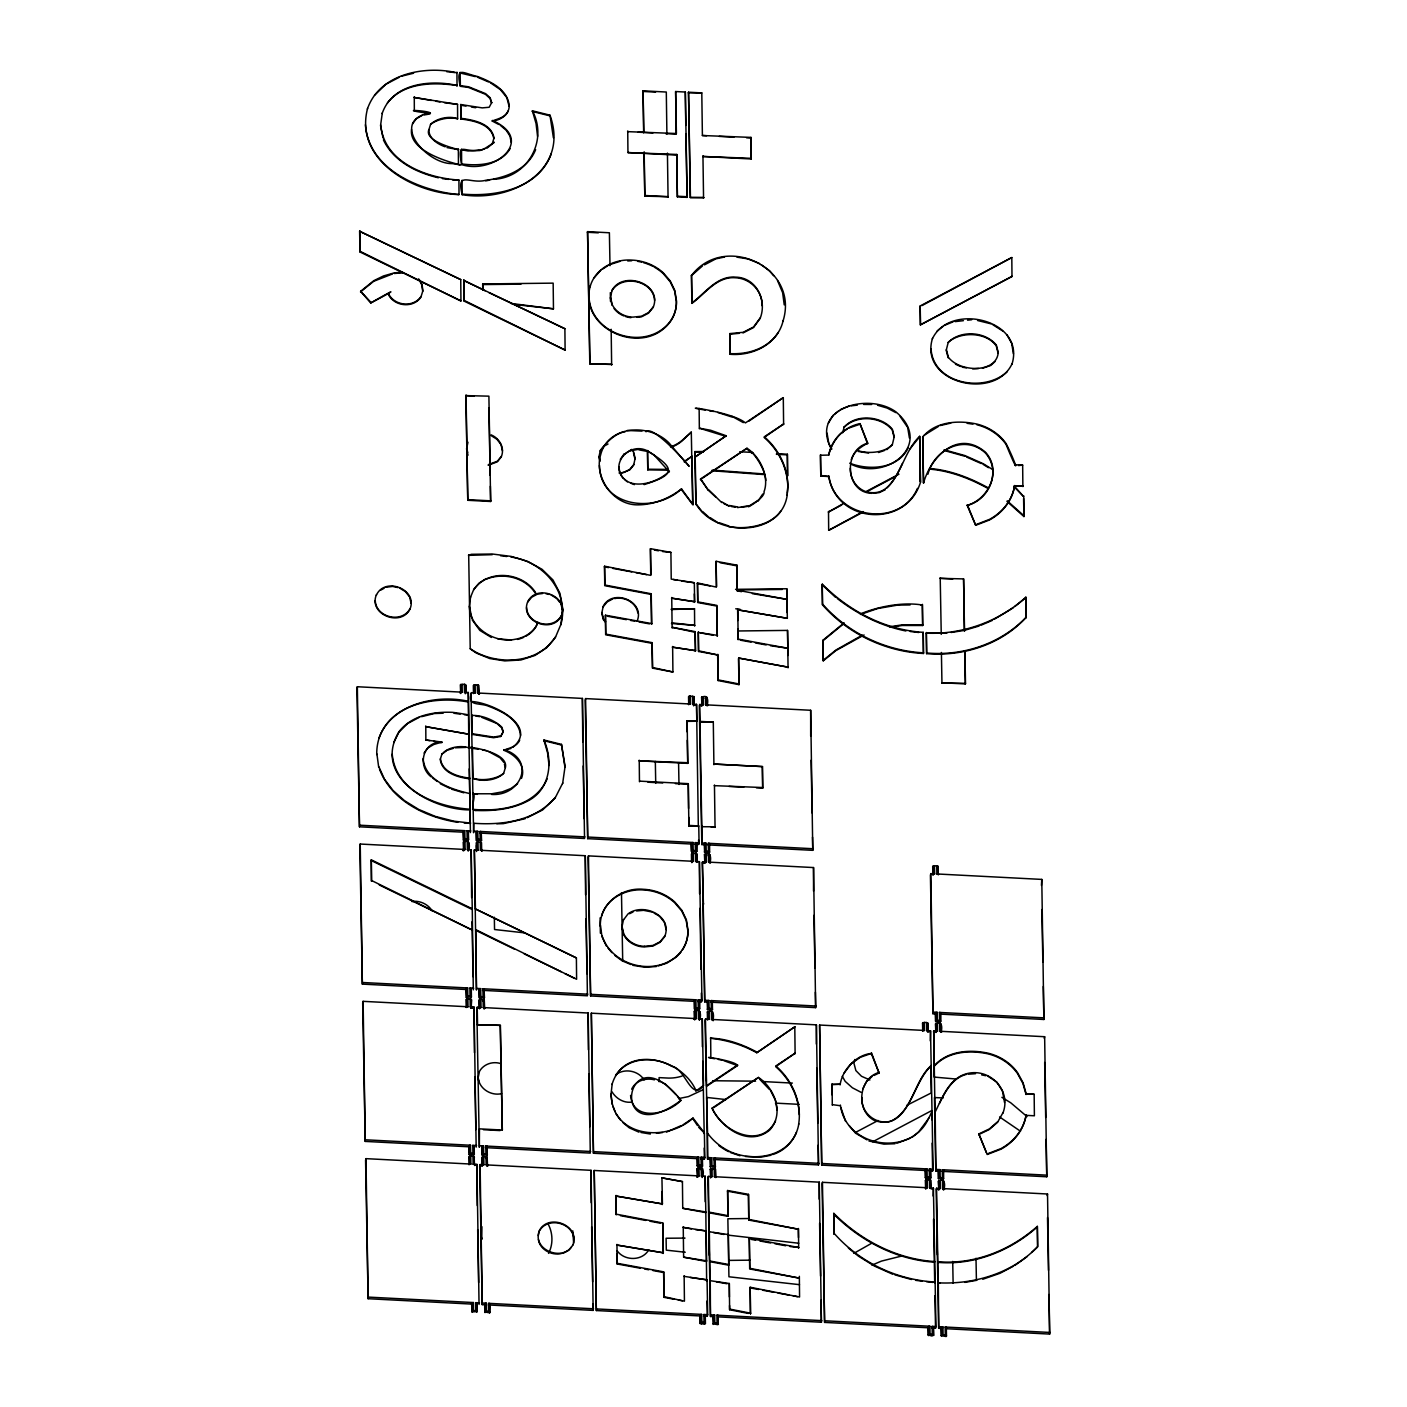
<?xml version="1.0" encoding="UTF-8"?>
<svg xmlns="http://www.w3.org/2000/svg" width="1407" height="1407" viewBox="0 0 1407 1407"><rect width="100%" height="100%" fill="white"/><g stroke="black" fill="none" stroke-linecap="round" stroke-linejoin="round"><path stroke-width="1.5" d="M787.252 493.277C790.294 472.084 780.234 450.557 764.3 436.803L783.769 423.912L764.142 437.436C778.089 449.466 787.111 467.018 787.779 485.521M787.129 495.211L787.955 484.87M798.631 1124.404C802.131 1102.578 792.37 1080.189 775.82 1065.996L795.289 1053.104L775.644 1066.629C789.591 1078.677 798.613 1096.211 799.299 1114.713M681.357 489.513C699.42 513.326 694.39 506.749 681.533 488.862C669.644 498.201 654.361 504.585 638.866 504.832C612.995 505.922 594.088 476.744 600.525 455.288C607.736 424.826 650.315 423.12 669.327 443.293C721.58 505.394 655.75 421.344 646.024 431.791M612.186 1083.847L610.99 1094.593L612.291 1104.548M783.031 321.095C799.897 266.996 723.884 232.366 691.417 275.649L691.927 303.367C705.435 293.518 716.796 276.212 735.492 277.777C750.265 278.375 762.418 290.88 762.154 305.759M471.802 617.919L469.446 606.435L470.589 596.867M481.739 1239.461L481.933 1226.711M560.795 624.849C570.099 591.855 543.049 561.2 510.952 557.049M573.634 1243.155L572.807 1230.861M590.237 286.166C579.121 326.143 635.014 353.896 664.174 328.306A44.321 37.954 14.5 0 0 676.327 301.555L674.692 291.196L670.154 281.717L663.172 273.521A43.547 37.285 14.5 0 0 654.132 267.031M600.349 926.211C599.435 903.523 621.929 887.149 643.368 889.294A43.547 37.285 14.5 0 1 674.85 902.08L681.832 910.259L686.37 919.756L688.005 930.115A44.321 37.954 14.5 0 1 675.835 956.866C652.338 976.177 611.605 965.202 602.126 935.936M367.561 108.462C353.913 160.75 414.573 193.691 459.016 194.553C420.816 191.123 368.863 170.265 365.398 124.731M382.317 112.912L380.541 125.61L383.021 137.886M376.742 754.574C376.056 708.389 430.947 692.631 468.461 701.337L468.302 692.49L464.486 692.297L464.328 684.259L460.318 684.857L460.687 693.528M932.507 338.313C918.648 383.091 994.907 401.276 1012.108 363.639M562.624 783.576L565.086 766.375L561.481 744.373L543.929 740.012L547.552 752.763L549.064 765.514M1011.95 364.272C1026.002 319.442 949.391 301.749 932.331 338.964M1002.874 1113.201C1011.844 1090.443 989.912 1067.456 966.75 1073.682C948.951 1078.413 942.514 1097.548 935.022 1112.269L933.703 1030.944L937.519 1031.155L937.379 1023.1C946.155 1020.515 938.487 1044.223 940.755 1023.469M715.706 497.058L708.249 490.181L700.563 478.96L746.994 448.253C761.046 457.398 769.348 477.729 764.036 491.694C765.848 499.467 732.361 515.806 758.32 500.312M623.301 478.415C609.741 463.061 629.826 441.921 647.114 450.715C675.993 468.373 675.976 474.599 644.107 484.606M521.487 778.405C526.447 765.549 514.944 754.328 503.741 750.265C509.035 748.049 516.932 746.712 519.711 740.117M623.494 919.492L621.929 927.336L623.6 934.529A21.457 18.379 14.5 0 0 644.23 946.946L652.901 946.067L659.971 942.373L664.667 936.657C673.214 915.834 643.263 902.151 627.997 913.934L623.336 920.125M467.968 442.203L466.561 448.921L468.021 455.217M538.336 1235.452L539.162 1231.336C547.2 1216.246 573.089 1222.366 573.933 1239.268M572.684 1245.424C581.161 1225.831 548.677 1212.482 539.321 1230.703C531.635 1250.067 563.697 1262.536 572.86 1244.773M376.478 594.598C368.036 614.155 400.397 627.381 409.859 609.372C418.477 589.568 384.973 576.114 376.32 595.231M637.054 621.243C645.637 601.387 612.766 587.827 603.216 606.276L601.774 613.188L603.286 619.502L605.415 622.158M886.797 449.677L892.355 444.594L894.254 436.627L892.39 429.328C881.415 415.557 855.579 413.711 844.059 427.323C856.441 414.643 881.187 416.243 892.231 429.962L894.096 437.26M842.687 432.758L844.218 426.673M946.383 349.71L948.353 357.167C959.468 372.398 996.772 373.523 998.231 352.401L996.367 345.102C985.322 331.366 960.576 329.783 948.195 342.464L946.207 350.343L948.177 357.8M854.823 1059.506L853.908 1063.129L855.878 1070.586L861.489 1076.267L869.895 1079.996M359.612 231.276L460.74 279.606L460.951 300.957L359.999 251.994L359.612 231.276L460.74 279.606M359.999 251.994L359.77 230.642M370.709 302.98C399.377 286.518 395.93 289.842 370.709 302.98L360.649 291.302L373.822 280.661L383.513 275.948L394.312 272.852L402.472 272.237M457.627 118.804C450.469 115.673 436.961 117.854 430.542 124.467C435.959 119.824 448.604 116.482 457.627 118.804L457.539 104.364L414.098 97.435L431.404 100.46M430.225 113.51C384.34 107.512 449.765 111.786 424.21 114.882M456.783 72.795C425.565 65.32 379.433 73.34 367.385 109.113M460.124 72.302L460.37 85.634L468.689 86.812L485.591 93.653L490.216 97.839L491.641 103.01L490.041 98.49L485.433 94.287L468.513 87.463L460.195 86.284C455.903 65.707 462.551 73.182 477.43 76.47C490.85 81.588 507.435 89.397 509.228 105.49C509.369 114.741 500.575 120.299 492.239 121.055C497.533 118.856 505.43 117.52 508.208 110.924M387.4 102.992C403.739 81.905 434.271 82.292 457.187 85.475C430.278 79.39 392.395 83.365 382.141 113.562M457.539 104.364L444.383 102.729M491.817 102.359L489.179 107.266L482.214 107.882L460.722 104.523L460.793 118.962C473.121 120.562 491.289 123.851 493.822 138.607M460.793 118.962L460.722 104.523M428.906 129.585C422.012 145.326 483.621 153.908 446.986 147.594M492.397 120.422C537.122 140.454 492.837 175.013 461.637 164.584C457.381 140.401 463.29 153.046 478.855 149.933C480.192 154.049 506.925 132.082 486.928 148.21M430.384 112.859C388.314 120.457 426.602 164.302 452.315 163.599C485.415 168.84 407.59 159.097 411.548 129.462M461.637 164.584L461.531 149.124M380.717 124.977C384.058 162.35 426.427 178.003 458.928 180.043L452.614 179.92M535.645 149.652C527.66 169.579 505.729 177.88 485.89 180.254C469.973 184.528 456.114 170.177 462.182 194.711C510.583 202.608 570.134 171.249 549.979 115.181L532.409 110.819L536.049 123.552L537.562 136.321M462.182 194.711L462.094 180.219M462.112 684.136L462.252 692.174L357.343 686.739L356.938 688.34L359.471 826.806L464.38 832.258M463.747 280.415L564.893 328.728L565.104 350.079L464.134 301.116L463.747 280.415L485.116 290.774M460.951 300.957L360.157 251.361M464.134 301.116L463.923 279.764M482.654 288.681L482.742 283.95L553.162 283.141L553.461 308.837L514.962 304.545M465.858 395.613L488.897 396.158L490.638 501.49L467.775 500.294L465.858 395.613L474.177 396.053M359.471 826.806L357.343 686.739M468.373 841.808C466.104 862.561 473.772 838.853 464.996 841.439L465.137 849.476L360.227 844.042L359.823 845.642L362.355 984.109L467.247 989.561M553.408 137.816L549.979 115.181M371.29 859.835L371.501 881.187L371.29 859.835L472.26 908.799L473.297 989.86M467.775 500.294L466.034 394.98M468.689 554.71L470.219 648.75L476.305 653.077L489.742 658.529L504.779 660.903L520.889 659.989L534.977 655.451L546.62 647.783L555.378 637.441L560.971 624.216L562.589 609.847L560.021 593.473L552.986 579.983L542.064 569.325L527.889 561.481L511.11 556.398L492.397 554.024L471.38 554.305L468.513 555.36L492.239 554.675M468.883 734.208L425.618 726.628L468.883 734.208L470.413 832.575M362.355 984.109L360.227 844.042M429.821 740.662L425.864 739.994L441.904 742.069L433.708 744.532L427.728 748.049L424.035 753.044M471.468 999.744L471.081 1008.379L471.468 999.744L467.863 998.741L468.021 1006.779L363.112 1001.344L362.689 1002.945L365.222 1141.411L470.131 1146.846M469.446 606.435C469.375 627.03 493.963 643.896 515.49 639.218A33.399 28.597 14.5 0 0 536.208 626.062L537.861 622.228M553.461 308.837L510.847 303.42M473.684 589.867C487.613 568.709 522.525 571.91 535.61 592.646M441.886 754.293C447.532 746.853 461.971 744.971 469.129 747.996M470.219 648.75C494.473 665.476 537.632 665.37 555.554 636.791M468.302 692.49L468.848 746.853M589.797 363.903L611.799 364.395L589.797 363.903L587.546 231.627L609.389 232.771L610.005 265.677M469.041 733.557L468.461 701.337M564.893 328.728L489.003 292.656M478.521 685.191L478.89 693.862L478.521 685.191L475.144 684.822L475.285 692.86L471.468 692.666L471.064 694.267L473.596 832.733L473.86 823.271C502.668 825.346 535.627 820.949 555.255 797.452M471.468 692.666C466.649 707.018 479.734 702.269 488.774 706.314C502.193 711.432 518.778 719.241 520.572 735.333M565.104 350.079L464.292 300.482M471.714 715.477C481.3 714.897 494.103 719.821 501.719 727.05L503.319 731.57L500.681 736.477L493.558 737.725L472.048 734.366L471.873 714.844M365.222 1141.411L363.112 1001.344M627.575 131.642L676.398 133.524L675.624 91.543L685.332 92.035L687.091 197.367L677.383 196.857L676.785 154.453L627.944 152.572L676.609 155.104M474.493 1165.084L474.124 1156.413L470.747 1156.044L470.888 1164.064L365.978 1158.647L365.574 1160.247L368.106 1298.714L473.016 1304.148M472.471 747.522L473.033 778.317C481.475 781.87 496.073 780.903 503.671 773.322L505.5 767.167C508.824 747.996 444.929 744.25 478.433 749.245M643.65 132.891L643.069 90.822L666.302 92.035L666.9 134.105M469.973 793.618C452.491 789.608 425.248 781.395 423.05 758.672M517.6 783.646L511.058 788.43L502.317 791.877L491.747 793.777L473.139 793.777L477.413 794.339M473.315 793.143C476.551 797.277 467.968 811.909 477.149 810.52C495.053 811.083 513.397 809.025 529.296 800.178C550.524 788.272 553.092 760.519 543.929 740.012M467.212 841.562L467.353 849.599L471.169 849.793L471.609 897.56M500.681 736.477L503.319 731.57M474.352 849.969L476.463 990.036L475.812 929.675L576.606 979.29L576.395 957.921L475.425 908.957L474.352 849.969L478.151 850.162L478.011 842.125L481.387 842.494L481.194 849.74M644.986 195.503L668.219 196.716L644.811 196.136L644.177 151.886M675.624 91.543L676.239 134.157L665.652 133.612M503.671 773.322C497.287 778.827 483.076 781.342 473.033 778.317M368.106 1298.714L365.978 1158.647M685.332 92.035L685.772 125.399M475.425 908.957L576.395 957.921M690.257 197.525L703.711 197.578L690.257 197.525L688.515 92.211L701.794 92.897L702.392 135.512L706.613 135.74M472.471 930.15L371.659 880.553M604.201 445.913C607.806 441.042 616.565 432.793 625.2 431.703M599.47 465.4C599.962 506.45 654.062 514.487 681.533 488.862M701.794 92.897L688.34 92.844M677.383 196.857L676.785 154.453M470.096 998.864L470.237 1006.902L474.053 1007.095L474.44 1052.665M702.392 135.512L750.969 137.394L751.197 158.973L702.779 156.458L751.356 158.323M482.707 1001.133L484.272 999.779L480.895 999.41L481.036 1007.465L477.219 1007.254L476.815 1008.872L479.347 1147.338L479.453 1128.854L502.317 1130.032L500.4 1025.351L477.378 1024.806L500.4 1025.351M627.258 430.454L642.014 431.122M620.294 459.368L624.251 453.74M618.904 466.86C621.419 492.591 655.046 485.521 669.451 471.169M624.092 454.391L630.653 450.117M624.462 479.224L627.381 481.845M604.553 566.212L604.904 585.031L651.248 593.772L651.634 624.251L651.089 594.405L604.729 585.664L604.553 566.212L650.738 575.375L650.439 548.677L670.91 552.406L671.227 579.104L694.319 582.744L694.653 601.721L671.579 598.151L694.653 601.721M564.91 767.008L561.481 744.373M630.477 450.75L639.165 449.238M630.617 483.181L634.416 484.641M477.36 684.928L477.501 692.983L582.41 698.417L582.762 741.788M669.292 471.802L653.956 454.936L647.114 450.715M605.45 615.211L605.643 634.768L651.986 643.298L652.443 668.132L672.915 671.983L652.602 667.498L652.144 642.665L605.801 634.135L605.45 615.211L651.793 623.618M693.95 696.975L693.563 705.611L693.95 696.975L690.345 695.99L690.503 704.01L585.593 698.593L585.171 700.194L587.704 838.66L692.613 844.094M666.9 470.044L647.783 469.885L647.607 450.504M691.927 303.367L691.593 274.998M476.164 1147.162L474.053 1007.095M472.963 1156.149L473.121 1164.205L476.92 1164.398L477.237 1205.553M485.573 1158.436L487.139 1157.082L483.762 1156.712L483.92 1164.767L480.104 1164.556L479.681 1166.157L482.214 1304.623L486.031 1304.834L484.659 1303.955L486.453 1303.234L486.593 1311.254L484.799 1311.957L489.654 1312.837L489.829 1303.603L488.669 1303.339L488.809 1311.359L490.199 1312.239M751.197 158.973L750.969 137.394M502.317 1130.032L500.224 1026.002M480.965 1235.645L481.898 1238.828M582.41 698.417L584.538 838.484L479.629 833.05M670.506 446.881A37.514 32.115 14.5 0 0 682.131 440.356L691.294 432.142L681.955 441.007A37.514 32.115 14.5 0 1 672.159 446.863M587.704 838.66L585.593 698.593M783.611 424.562L783.294 397.636L745.411 422.909C731.71 411.108 672.141 404.688 705.241 410.07M480.244 842.23L480.385 850.268L585.294 855.72L585.558 894.694M696.975 862.333L696.606 853.662L693.229 853.293L693.37 861.313L588.46 855.878L588.056 857.479L590.588 995.963L693.317 1001.292M684.435 461.338L691.998 456.29L684.277 461.971M726.012 436.399L699.508 428.22L710.641 430.261L726.17 435.765L695.005 457.099L726.17 435.765M695.128 468.232L694.812 451.594L703.342 451.524M670.91 552.406L662.556 551.544M783.189 320.462C777.86 344.082 752.815 356.217 730.127 354.283L729.916 333.582L743.177 332.316L753.607 326.969L760.272 317.824M479.048 1304.465L476.92 1164.398M482.214 1304.623L480.104 1164.556M730.127 354.283L729.916 333.582M787.287 494.56C781.887 536.823 715.547 537.966 696.043 503.935L695.181 456.448M695.392 651.318L695.04 632.271L672.282 627.346L695.199 631.637L695.55 650.667L672.476 647.15L695.55 650.667M708.249 490.181L700.563 478.96M702.849 512.535L696.043 503.935M687.9 762.717L639.077 760.835L687.742 763.368L687.144 720.736L696.852 721.246L696.535 704.344L692.719 704.151L692.578 696.096M743.318 422.61L731.957 416.331M639.464 781.764L639.235 760.202M710.306 518.497L703.008 511.902M585.294 855.72L587.405 995.787L482.495 990.352M694.319 582.744L681.639 581.056M590.588 995.963L588.46 855.878M697.485 582.92L697.837 601.897L716.919 605.415L717.289 636.017L716.743 606.048L697.661 602.53L697.485 582.92L716.392 587.124L716.11 561.305L736.969 565.174L737.268 590.87L741.577 591.661M483.111 999.533L483.252 1007.57L588.161 1013.022L588.39 1049.78M721.685 502.563L708.407 489.548M671.403 608.914L694.513 608.721L671.227 609.548M699.49 1010.947C697.221 1031.7 704.889 1007.992 696.113 1010.578L696.254 1018.615L591.345 1013.181L593.455 1153.248L698.364 1158.7L696.993 1157.82L698.787 1157.099L698.927 1165.119L697.133 1165.84L700.739 1166.825L702.533 1166.104L702.392 1158.102L701.003 1157.205L701.161 1165.225L702.533 1166.104M718.801 523.263L710.482 517.846M671.491 623.459L694.829 625.376L671.649 622.826M721.844 501.912L729.16 506.115L723.55 503.442M717.464 635.366L698.224 632.447L698.558 651.476L717.64 654.941L718.115 680.548L738.992 684.646L738.675 658.054L788.219 667.182L738.675 658.054M700.405 479.594L746.994 448.253M728.492 526.57C745.745 529.894 770.649 525.778 780.727 511.251M698.558 651.476L698.382 631.796M737.532 507.61L749.298 505.641M765.795 480.508C765.637 472.312 758.76 459.931 752.376 452.755M687.161 731.869L687.144 720.736M696.535 704.344L698.329 826.824M717.113 631.215L717.025 635.946M706.754 697.028C704.485 717.781 712.153 694.056 703.377 696.658L703.518 704.696L699.719 704.502L699.297 706.103L701.829 844.569L705.646 844.78L704.256 843.883L706.05 843.18L706.208 851.182L704.415 851.903L709.269 852.783L709.427 843.549L708.284 843.285L708.425 851.305L709.814 852.185M696.852 721.246L686.968 721.369M737.268 590.87L736.969 565.174M783.294 397.636L748.858 421.15M711.256 827.21L715.213 826.771L701.776 826.718L699.719 704.502M717.64 654.941L698.734 650.825M588.161 1013.022L590.289 1153.089L485.38 1147.637M688.568 808.48L688.287 783.664L639.622 781.131M593.455 1153.248L591.345 1013.181M485.995 1156.835L486.136 1164.873L591.046 1170.325L591.186 1202.686M718.115 680.548L717.799 654.308M737.62 609.811L787.34 618.306L737.62 609.811L737.813 620.505M702.357 1168.25C700.106 1189.003 707.756 1165.295 698.98 1167.88L699.138 1175.918L594.229 1170.483L596.339 1310.55L701.249 1316.002L699.859 1315.105L701.671 1314.402L701.812 1322.422L700.018 1323.125L703.623 1324.128L705.417 1323.407L705.276 1315.387L703.887 1314.507L704.028 1322.527L705.417 1323.407M700.018 721.404L713.296 722.09L699.859 722.037M689.061 825.417L698.751 825.927L688.885 826.05L688.287 783.664M737.778 609.161L738.165 639.763L737.972 629.07M787.375 454.232L787.603 475.795L787.375 454.232L776.541 453.67M762.488 766.586L714.07 764.071L762.488 766.586L762.7 788.166L756.386 787.832M694.847 844.218L698.646 844.411L699.068 842.811L698.751 825.927M714.281 785.651L762.858 787.533M701.829 844.569L701.935 826.085M695.445 853.398L695.603 861.436L699.42 861.647L699.56 893.779M615.897 1196.038L662.416 1203.935L615.897 1196.038L616.248 1214.857L616.073 1195.405M709.638 854.33C707.369 875.084 715.037 851.358 706.261 853.961L706.402 861.999L702.585 861.805L702.181 863.406L703.43 904.384M488.264 1304.94L593.156 1310.392L591.046 1170.325M596.339 1310.55L594.229 1170.483M702.937 904.842L703.606 903.751M851.288 459.614C853.697 451.541 861.084 446.723 867.732 443.17L859.958 423.63C844.358 426.796 831.59 439.265 828.758 455.059L820.404 455.27L820.791 476.094L828.723 476.516C836.725 524.213 906.319 528.311 920.495 482.267L919.668 436.311C904.525 450.943 901.852 473.702 886.656 488.176M663.313 1252.81L616.794 1245.037L663.313 1252.81L662.767 1222.964L616.407 1214.223M735.562 589.34L786.777 588.759L787.041 612.573M820.791 476.094L820.562 454.637M640.326 1268.235L617.145 1263.978L616.97 1244.404M712.681 1009.487L711.309 1008.608L711.151 1000.588L712.311 1000.834L712.135 1010.085L707.281 1009.206L709.075 1008.485L708.935 1000.465L707.141 1001.186L708.512 1002.065L704.714 1001.872L703.095 904.209M828.758 455.059C830.359 446.863 837.218 433.884 847.26 429.17M738.464 630.969L787.533 630.406L787.99 655.469M828.723 476.516L820.949 475.46M697.714 1001.52L701.53 1001.714L701.952 1000.113L699.42 861.647M843.743 503.372L828.336 512.06L841.667 505.025M704.714 1001.872L702.585 861.805M680.97 1100.362C606.716 1155.253 624.075 1028.341 680.97 1100.362C667.604 1114.52 633.15 1122.294 630.565 1095.402M698.329 1010.701L698.47 1018.738L702.286 1018.932L702.357 1046.702M862.948 512.218L828.67 530.333L863.107 511.568M661.941 1177.87L682.43 1181.599L661.941 1177.87L662.416 1203.935M712.505 1011.633C710.254 1032.386 717.904 1008.661 709.128 1011.264L709.269 1019.301L705.47 1019.108L705.048 1020.708L706.332 1080.787M867.556 443.821L859.958 423.63M822.128 584.802L822.304 584.169C849.072 611.06 885.003 629.967 923.238 632.341L923.449 653.481C885.056 651.494 847.911 633.748 822.497 604.852L822.128 584.802L835.494 597.289M615.545 1075.757C627.188 1056.974 654.149 1055.866 671.772 1066.33C685.42 1068.036 691.277 1102.543 703.5 1085.483L702.286 1018.932M662.767 1222.964L663.137 1253.461M756.931 1052.119C742.79 1044.451 725.783 1038.366 710.482 1038.243C726.698 1040.054 742.509 1044.768 756.755 1052.753L794.797 1026.829L756.755 1052.753M822.497 604.852L822.304 584.169M705.804 1062.144L707.545 1133.145A54.838 46.959 14.5 0 0 730.479 1151.823C753.009 1161.654 786.091 1157.539 796.45 1132.354M683.186 1124.721L693.035 1118.073L704.379 1132.969L704.819 1157.416L704.415 1159.016L700.598 1158.805M703.5 1085.483L695.779 1091.164M714.563 1058.732C693.035 1054.828 735.931 1060.386 737.514 1065.609L706.525 1086.292L705.47 1019.108M703.131 1089.704L688.445 1096.598L678.579 1098.603M864.091 634.962L835.723 650.685L823.253 660.833L823.06 640.15L844.112 622.861M674.182 1299.259L663.946 1297.324L663.664 1271.858L617.304 1263.328M823.253 660.833L823.06 640.15M705.593 696.782L705.751 704.819L810.661 710.271L810.678 736.037M705.646 1212.588L682.729 1208.296L705.822 1211.937L706.648 1281.39M698.663 1127.288L704.379 1132.969M712.083 1108.153C721.615 1128.133 748.77 1147.268 769.647 1130.138C784.508 1113.869 775.064 1088.596 758.496 1077.445L712.083 1108.153C722.196 1131.844 760.906 1149.959 775.556 1120.887M1011.985 276.44L1011.809 257.534L920.178 305.97L920.354 324.876L1011.985 276.44L920.354 324.876M663.946 1297.324L663.664 1271.858M683.239 1226.711L683.626 1257.19L706.543 1261.481L706.173 1230.932L683.081 1227.344L691.417 1228.874M715.565 1166.79L714.176 1165.911L714.035 1157.891L715.196 1158.137L715.02 1167.37L710.166 1166.509L711.96 1165.787L711.801 1157.768L710.007 1158.489L711.397 1159.368L707.58 1159.175L707.545 1133.145M892.355 444.594C885.724 452.175 869.596 454.268 858.393 450.785M683.626 1257.19L706.719 1260.83M701.214 1168.003L701.354 1176.041L705.171 1176.234L705.188 1201.701M715.758 1177.606L715.389 1168.936L712.012 1168.566L712.153 1176.604L708.337 1176.41L707.932 1178.011L710.465 1316.477L714.264 1316.671L712.892 1315.791L714.686 1315.07L714.826 1323.09L713.032 1323.811L717.904 1324.673L718.062 1315.439L716.902 1315.193L717.06 1323.213L718.432 1324.093M683.978 1276.342L707.053 1279.86L707.703 1314.701L707.281 1316.301L703.465 1316.108M709.339 1231.09L709.726 1261.639L728.808 1265.21L728.421 1234.607L709.181 1231.741L708.337 1176.41M706.173 1230.932L695.586 1229.648M709.04 1238.723L709.339 1255.378M709.656 844.165L707.862 844.886L812.771 850.338L810.661 710.271M920.495 482.267L919.668 436.311M708.829 1212.746L727.911 1216.316L727.612 1190.515L748.489 1194.367L748.77 1220.08L798.332 1229.208L798.472 1237.562M976.863 424.738A46.343 39.677 14.5 0 1 1006.005 444.313C1020.954 480.596 1016.575 464.38 1006.163 443.68A46.343 39.677 14.5 0 0 977.038 424.105C958.624 420.007 935.198 421.344 922.675 437.12L923.52 483.076C931.029 456.097 958.413 429.029 985.533 452.28C1002.171 470.712 988.84 499.168 967.172 505.394L975.702 525.303L989.402 520.01A61.011 52.252 14.5 0 0 1014.553 486.154L1023.047 485.943L1014.553 486.154M948.195 342.464C958.923 331.929 985.463 331.085 996.191 345.735L998.073 353.034M758.496 1077.445L713.701 1107.626M707.053 1279.86L690.221 1277.486M708.477 854.067L708.618 862.122L813.527 867.556L813.527 891.141M922.763 447.233L923.15 467.722M919.879 463.114L920.213 481.37M748.401 1313.434L729.617 1309.759L729.318 1283.501L710.078 1280.669L709.726 1261.639M727.911 1216.316L727.612 1190.515M923.52 483.076L922.834 436.469M710.465 1316.477L710.236 1280.036M748.77 1220.08L748.489 1194.367M729.318 1283.501L729.389 1296.937M749.298 1238.371L749.667 1268.956L799.229 1278.101L749.843 1268.323L749.298 1238.371L798.842 1247.499L790.048 1246.549M712.54 1001.467L710.746 1002.189L815.655 1007.641L813.527 867.556M1011.809 257.534L921.919 305.6M891.458 627.117L902.116 625.482L922.675 625.499L922.306 605.01C903.382 601.897 879.533 606.136 860.627 613.804M711.362 1011.369L711.502 1019.424L816.412 1024.859L816.324 1044.047M750.177 1287.247L750.494 1313.839L750.177 1287.247L799.563 1297.025L799.352 1276.307M922.675 625.499L922.464 604.377M927.565 1032.052L927.952 1023.434L926.58 1022.537L924.346 1022.432L924.505 1030.452L819.595 1025.035L821.706 1165.102L926.615 1170.536L925.243 1169.657L927.037 1168.936L927.178 1176.956L925.384 1177.677L928.989 1178.679L930.783 1177.958L930.643 1169.938L929.253 1169.059L929.394 1177.079L930.783 1177.958M923.238 632.341L923.449 653.481M964.534 631.251L963.584 578.91L940.052 578.33L952.785 578.998M926.263 633.15C961.632 634.803 999.076 621.859 1025.844 597.184L1026.213 617.233C1001.52 644.547 962.951 656.752 926.633 653.639L926.263 633.15L946.823 633.15M926.633 653.639L926.422 632.517M975.702 525.303L967.348 504.744M831.906 1084.463L840.278 1084.252L831.906 1084.463L832.1 1094.875M963.584 578.91L964.34 629.703M798.332 1229.208L748.946 1219.429M832.293 1105.286L832.082 1083.83M965.501 683.591L941.951 683.011L965.501 683.591L964.903 650.878M715.407 1158.77L713.613 1159.491L818.522 1164.926L816.412 1024.859M821.706 1165.102L819.595 1025.035M714.228 1168.672L714.369 1176.709L819.279 1182.161L819.155 1199.151M840.225 1105.709L832.452 1104.653M930.977 1188.774L930.607 1180.104L927.231 1179.734L927.371 1187.754L822.462 1182.32L822.057 1183.92L824.59 1322.404L929.499 1327.839L928.11 1326.959L929.904 1326.238L930.062 1334.258L928.251 1334.979L931.856 1335.982L933.668 1335.261L933.509 1327.241L932.138 1326.361L932.278 1334.364L933.668 1335.261M1014.711 464.715L1022.66 465.119L1018.527 465.559M873.976 1075.476L879.058 1073.013L871.302 1053.474C857.074 1054.634 842.283 1069.162 840.102 1084.903M833.806 1213.362L833.999 1234.062L833.806 1213.362C860.574 1240.253 896.505 1259.177 934.758 1261.551L933.404 1188.088L929.605 1187.877L929.447 1179.84M1014.113 485.943L1023.557 496.495L1013.955 486.593M879.058 1073.013L871.478 1052.823M938.24 874.837L937.871 866.167L934.494 865.797L934.653 873.853L930.836 873.641L930.414 875.26L932.947 1013.726L936.763 1013.919L935.374 1013.04L937.185 1012.319L937.326 1020.339L935.532 1021.06L940.386 1021.922L940.562 1012.688L939.401 1012.424L939.542 1020.444L940.931 1021.324M1007.078 501.508L1023.927 516.545L1023.733 495.862M718.678 1316.899L821.407 1322.228L819.279 1182.161M824.59 1322.404L822.462 1182.32M1026.055 617.866L1025.844 597.184M932.947 1013.726L930.836 873.641M926.58 1022.537L926.721 1030.592L930.537 1030.786L930.273 1040.863M933.703 1030.944L934.107 1077.076L955.67 1078.993M930.643 1169.938L928.849 1170.659L932.648 1170.853L933.07 1169.252L930.537 1030.786M943.798 1178.626L942.426 1177.747L942.285 1169.727L943.429 1169.991L943.27 1179.224L938.399 1178.345L940.193 1177.641L940.052 1169.622L938.258 1170.325L939.647 1171.222L935.831 1171.011L935.18 1111.618M933.404 1188.088L933.105 1196.038M943.622 1180.772C941.371 1201.525 949.022 1177.8 940.245 1180.403L940.404 1188.44L936.587 1188.247L936.165 1189.847L938.698 1328.314L942.514 1328.525L941.142 1327.628L942.936 1326.907L943.077 1334.926L941.283 1335.648L946.137 1336.527L946.313 1327.276L945.152 1327.03L945.293 1335.05L946.682 1335.929M936.992 1234.379L937.361 1254.851M834.175 1233.411C859.589 1262.308 896.734 1280.053 935.127 1282.023L934.758 1261.551M939.929 1283.043L938.135 1282.832L936.587 1188.247M936.728 865.921L936.869 873.958L1041.778 879.41L1041.444 885.408M938.135 1282.832C973.486 1284.573 1012.495 1273.669 1037.715 1246.426L1037.346 1226.376C1010.332 1250.331 974.33 1264.858 937.924 1261.71M986.36 1152.509L978.85 1133.954L989.402 1128.906L997.704 1121.678M933.509 1327.241L931.715 1327.962L935.532 1328.155L935.936 1326.555L935.127 1282.023M938.698 1328.314L938.311 1282.199M978.85 1133.954L987.222 1154.496L1000.922 1149.202A61.011 52.252 14.5 0 0 1026.055 1115.346L1034.391 1115.786L1034.163 1094.312L1026.231 1093.907L1023.082 1082.81L1017.683 1072.873A46.343 39.677 14.5 0 0 988.541 1053.298C970.056 1049.13 947.72 1050.73 934.336 1065.679M941.177 1014.148L1043.888 1019.477L1041.778 879.41M1034.163 1094.312L1026.231 1093.907M1044.24 1038.313L1044.645 1036.713L939.753 1031.261L939.595 1023.223M944.044 1171.451L1046.773 1176.78L1044.645 1036.713M1031.63 1252.494L1037.557 1247.059L1037.346 1226.376M1047.125 1195.598L1047.529 1193.998L942.62 1188.563L942.479 1180.526M946.929 1328.753L1049.657 1334.082L1047.529 1193.998M798.807 1123.771C796.679 1137.911 786.425 1150.31 772.689 1154.549M492.151 144.13L493.998 137.974C491.448 123.218 473.28 119.929 460.968 118.329M430.542 124.467L428.748 130.235C429.399 138.941 437.665 144.112 445.14 146.803M442.062 753.66L440.25 759.428C442.062 773.006 458.119 777.508 469.692 778.792M612.027 1084.48C624.075 1043.642 681.955 1057.853 695.955 1090.531M470.413 597.5L473.842 589.216L479.136 583.061L486.224 578.576M537.703 622.861L536.049 626.695A33.399 28.597 14.5 0 1 525.62 636.351M548.554 1253.338C553.338 1244.263 552.916 1232.761 548.009 1223.826M590.078 286.799C594.968 268.807 614.05 258.818 631.849 260.102A43.547 37.285 14.5 0 1 663.33 272.87L670.33 281.066L674.85 290.546L676.503 300.922A44.321 37.954 14.5 0 1 664.333 327.655C638.198 349.78 589.92 331.964 589.005 296.367M601.58 915.992C606.769 898.37 625.623 888.714 643.192 889.945A43.547 37.285 14.5 0 1 674.674 902.714L681.674 910.909L686.194 920.389L687.83 930.748A44.321 37.954 14.5 0 1 682.377 949.989M393.661 742.755L398.92 732.185L407.608 723.532L419.497 717.183M932.014 1111.46L928.761 1118.248L918.683 1131.861L912.141 1137.278M902.415 463.448C896.4 475.865 888.573 493.716 872.076 492.679C859.202 492.415 850.039 480.702 850.32 468.302M378.905 738.306C391.814 702.937 435.466 696.008 468.285 701.987M551.28 153.732C538.371 188.995 495.563 197.068 462.358 194.078M562.782 782.943L555.079 798.103L542.539 809.992L527.133 817.713M862.79 1088.807L866.589 1081.543L872.27 1076.285M471.873 1008.221L471.873 1006.99M694.372 705.452L694.355 704.221M701.249 705.822L701.882 704.626M474.757 1165.524L474.757 1164.293M481.651 1165.875L482.267 1164.679M704.133 863.124L704.766 861.911M928.356 1031.911L928.356 1030.663M938.135 1189.566L938.75 1188.352M927.952 474.194C934.09 449.396 964.938 433.972 985.357 452.931C1001.485 470.835 989.613 499.89 967.172 505.394M939.454 1103.405C945.293 1091.445 952.521 1077.78 966.574 1074.332M547.147 778.845C535.152 806.58 500.435 811.769 473.614 809.412M1003.033 1112.568L997.545 1122.329L989.227 1129.54L978.692 1134.587M828.354 423.19L833.137 415.241M908.131 447.848C898.088 469.129 869.262 470.729 849.705 463.184M758.144 500.945L762.735 494.05M510.161 148.562C500.681 164.883 478.591 166.149 461.795 163.933M631.637 1089.211C635.542 1080.682 645.848 1077.569 654.484 1079.82M412.532 123.834L416.226 118.839L422.206 115.321M917.417 488.422C900.339 528.557 834.263 518.954 828.899 475.865M928.937 1117.615C911.842 1157.768 845.765 1148.147 840.401 1105.058M844.059 1073.136L851.024 1063.885L860.328 1057.273L871.302 1053.474M910.012 448.851L919.492 436.944M931.17 1065.504C913.864 1081.192 913.055 1110.721 890.895 1121.186C875.945 1125.283 860.926 1112.972 861.823 1097.495M930.994 1066.154C911.982 1082.774 908.746 1131.984 874.503 1120.517C855.421 1110.897 858.393 1078.096 879.234 1072.363M934.178 1066.313C947.544 1051.363 969.88 1049.78 988.382 1053.949A46.343 39.677 14.5 0 1 1017.507 1073.523L1022.924 1083.443L1026.055 1094.54M611.816 290.932C621.648 273.925 653.411 280.31 654.624 300.43M527.643 602.143L531.635 597.236L537.456 594.123L542.557 593.525M501.402 456.325L497.462 461.162L488.37 464.627M633.871 464.416L629.896 469.305L624.092 472.418L619.062 473.016M653.323 306.814L648.627 312.547L641.557 316.223L632.886 317.12A21.457 18.379 14.5 0 1 612.238 304.686L610.585 297.493M604.307 445.456L600.332 450.31L598.925 457.117L599.91 461.267M600.173 450.961L604.148 446.089L608.017 444.032M561.34 615.58C553.303 630.547 527.449 624.462 526.57 607.666M603.058 606.927L607.12 601.95L613.012 598.784M664.825 936.024L660.147 941.74L653.059 945.416L644.406 946.313M571.365 1247.042L568.709 1250.295L562.941 1253.373M410.017 608.721C401.892 623.67 376.021 617.585 375.247 600.683M648.733 1249.803C642.366 1261.288 624.339 1261.077 617.093 1250.717M778.194 332.474C768.011 348.461 748.436 354.564 730.286 353.632M594.159 277.759L600.736 270.285M464.328 684.259L465.717 685.139L465.33 693.774M460.458 692.895L462.252 692.174M473.491 693.581L473.332 685.543L475.144 684.822M463.36 840.014L462.991 831.379L464.785 830.658L464.943 838.678L463.36 840.014L468.549 839.662L468.39 831.66L467.018 830.763L467.159 838.783L468.549 839.662M468.39 831.66L468.003 840.26M465.137 849.476L463.571 850.813L463.202 842.16L464.996 841.439M476.164 840.067L476.023 832.047L477.817 831.326L477.958 839.346L476.393 840.7L481.563 840.348L481.194 831.695L480.033 831.449L480.192 839.469L481.563 840.348M468.601 842.441L468.197 851.077M476.357 850.883L476.217 842.828L478.011 842.125M688.709 704.731L688.551 696.711L690.345 695.99M701.952 706.05L701.583 697.38L703.377 696.658M706.982 697.661L705.188 698.382M701.724 705.417L703.518 704.696M466.245 997.317L465.875 988.664L467.669 987.96L467.81 995.98L466.245 997.317L471.415 996.965L471.275 988.945L469.885 988.066L470.044 996.086L471.415 996.965M471.275 988.945L470.888 997.563M468.021 1006.779L466.227 1007.482L466.069 999.462L467.863 998.741M479.048 997.37L478.89 989.35L480.684 988.629L480.842 996.648L479.277 998.003L484.448 997.651L484.078 988.998L482.918 988.752L483.058 996.754L484.448 997.651M481.036 1007.465L479.242 1008.186L479.101 1000.131L480.895 999.41M691.382 851.235L691.242 843.215L693.035 842.494L693.176 850.514L691.611 851.868L696.782 851.516L696.641 843.497L695.251 842.617L695.41 850.637L696.782 851.516M696.641 843.497L696.236 852.097M693.37 861.313L691.576 862.034L691.435 853.996L693.229 853.293M696.834 854.278L696.412 860.908M706.402 861.999L704.837 863.353L704.45 854.682L706.261 853.961M709.849 854.964L708.055 855.685M469.129 1154.619L468.76 1145.966L470.554 1145.245L470.694 1153.265L469.129 1154.619L474.3 1154.268L474.159 1146.248L472.77 1145.368L472.91 1153.388L474.3 1154.268M474.159 1146.248L473.754 1154.866M469.094 1164.785L468.953 1156.765L470.747 1156.044M481.915 1154.672L481.774 1146.652L483.568 1145.931L483.709 1153.951L482.144 1155.288L487.314 1154.954L486.945 1146.3L485.784 1146.037L485.943 1154.057L487.314 1154.954M474.352 1157.046L473.913 1163.659M483.92 1164.767L482.126 1165.471L481.968 1157.433L483.762 1156.712M694.267 1008.538L694.108 1000.518L695.902 999.797L696.06 1007.817L694.478 1009.153L699.666 1008.819L699.508 1000.799L698.136 999.92L698.277 1007.922L699.666 1008.819M699.508 1000.799L699.121 1009.399M696.254 1018.615L694.46 1019.336L694.319 1011.299L696.113 1010.578M699.719 1011.58L699.314 1020.216M707.475 1020.022L707.334 1011.985L709.128 1011.264M471.996 1311.922L471.626 1303.269L473.42 1302.548L473.579 1310.568L471.996 1311.922L477.166 1311.57L477.026 1303.55L475.654 1302.671L475.795 1310.691L477.166 1311.57M477.026 1303.55L476.639 1312.151M934.653 873.853L932.841 874.574L932.7 866.519L934.494 865.797M702.392 1158.102L702.005 1166.702M697.186 1168.601L697.555 1177.254L697.186 1168.601L698.98 1167.88M700.792 1169.604L702.585 1168.883M697.327 1176.639L699.138 1175.918M710.588 1177.958L710.218 1169.27L712.012 1168.566M922.711 1031.173L922.552 1023.153L924.346 1022.432M937.519 1031.155L935.725 1031.859L935.585 1023.821L937.379 1023.1M705.276 1315.387L704.872 1324.005M927.371 1187.754L925.577 1188.475L925.437 1180.438L927.231 1179.734M943.657 1170.606L941.863 1171.328M938.451 1181.124L938.821 1189.794L938.451 1181.124L940.245 1180.403M938.61 1189.161L940.404 1188.44M421.045 296.525C413.306 307.957 394.294 305.899 388.42 293.606M374.508 95.254L385.993 84.191L399.359 77.227M822.884 640.783L843.936 623.512M994.925 361.652L990.774 365.451L982.491 368.282M1026.213 617.233C1000.799 643.843 963.127 656.207 926.791 652.989M691.417 275.649L702.533 265.888M479.4 1007.377L477.026 1008.063M935.884 1031.067L933.509 1031.753M823.412 660.182L835.899 650.052L862.35 635.12M360.491 291.935L373.664 281.312L392.342 274.013M1014.764 606.558L1025.685 597.817M1037.188 1227.027C1010.173 1250.964 974.154 1265.491 937.766 1262.36M1007.324 371.554C984.636 393.204 933.158 384.146 931.047 348.918M443.61 752.956L447.039 750.265L453.142 748.418M937.115 331.014L942.883 326.53M834.58 414.115L838.924 410.756M924.17 435.238L938.504 426.391M853.838 1253.356L872.147 1242.997M1014.711 1265.509L1027.18 1256.557M706.683 1085.659L737.673 1064.958M602.477 269.159L607.683 265.817M693.035 1118.073C666.109 1142.607 611.799 1137.454 611.148 1093.96M512.728 747.416C539.69 725.326 490.357 702.181 471.626 701.513M994.186 619.309L1013.198 607.806M380.295 590.36L384.146 588.267M615.826 1074.649C624.55 1068.001 638.391 1070.569 644.107 1079.925M866.589 491.289L898.95 474.177M866.413 491.94L894.975 476.832M855.245 1132.565L878.091 1120.5M906.653 1105.392L931.223 1092.958L930.748 1066.313M872.709 1141.781L931.733 1110.58L931.715 1119.726M704.45 264.885L715.864 258.853L724.482 257.041M1012.882 1266.493L999.972 1273.3L982.754 1279.262M910.575 1138.087L896.839 1143.275M743.019 332.949L753.431 327.62L760.114 318.457C767.378 300.447 756.35 277.46 735.65 277.144C716.972 275.561 705.593 292.885 692.103 302.734M629.562 913.706L633.044 911.982M867.732 443.17C843.004 449.536 845.009 492.767 871.9 493.329M885.302 489.742L879.217 492.626L873.729 493.153M666.531 1132.09L681.34 1125.53M981.031 625.2L992.463 620.346M871.953 1265.139L881.468 1261.094L903.118 1255.677M944.343 325.422L953.084 321.834M840.366 409.63L849.125 406.06M975.878 524.653L989.578 519.359A61.011 52.252 14.5 0 0 1014.711 485.503M987.38 1153.863L1001.081 1148.569A61.011 52.252 14.5 0 0 1026.213 1114.713M848.808 428.062L859.8 424.281M860.468 614.454L877.687 608.528L897.613 605.098L910.1 604.94M878.513 452.509L884.722 450.381M658.124 965.976L666.865 963.162L675.677 957.499A44.321 37.954 14.5 0 0 681.234 951.624M609.424 264.709L619.871 261.403M486.048 579.209C503.178 572.192 525.18 577.292 535.434 593.297M979.131 626.009L963.883 630.494L951.079 632.482M484.87 148.808L478.679 150.584L468.021 150.954L461.373 149.758M421.625 716.655L434.358 713.525L443.135 713.243M401.276 76.242L413.57 73.234M503.741 750.265L510.952 748.489M940.263 425.547L950.798 423.102M441.904 742.069C422.698 741.454 417.035 765.918 431.193 776.875M525.216 818.681L503.337 823.64L496.794 823.816M485.714 180.887L489.618 180.114M493.523 179.322C527.432 177.845 548.361 140.63 532.409 110.819M771.036 1155.235L761.627 1157.046L745.534 1156.519M491.571 794.427C520.995 796.52 536.401 759.499 503.899 749.614M500.839 735.826L493.716 737.075L472.224 733.733M964.815 1282.393L976.775 1280.3M889.488 626.801L902.274 624.849L922.851 624.849M386.063 587.229L392.659 586.438L397.794 587.563M656.436 1133.303L662.486 1132.565M620.575 473.455L629.72 469.938L633.695 465.066L635.12 458.33L633.642 452.052L631.567 449.396M614.701 598.591C624.427 596.269 636.386 602.653 637.811 612.942M632.253 1102.015C624.233 1103.475 616.125 1098.726 612.063 1091.885M561.287 1253.567C551.755 1255.8 539.901 1249.715 538.406 1239.585M488.211 465.277L497.304 461.813L501.226 456.958C505.078 448.13 499.678 438.404 491.184 434.886M501.56 1093.644C491.113 1096.159 478.837 1088.649 478.239 1077.481M741.401 507.171L747.205 506.502M955.16 321.605L963.426 320.673M967.559 320.198L971.674 319.741M851.182 405.832L857.373 405.128M863.581 404.425L871.654 404.477M637.054 317.314L641.399 316.856L648.469 313.181L653.147 307.465C662.961 283.792 623.178 270.003 611.992 290.299L610.427 298.143L612.08 305.319M475.285 692.86L474.018 692.983L473.878 684.945M690.503 704.01L689.237 704.151L689.096 696.113M478.151 850.162L476.903 850.285L476.762 842.248M709.269 1019.301L708.02 1019.424L707.879 1011.387M924.505 1030.452L923.238 1030.592L923.098 1022.555M470.888 1164.064L469.639 1164.205L469.481 1156.167M712.153 1176.604L710.904 1176.727L710.746 1168.689M729.758 334.233L739.238 333.318M636.544 910.962L643.562 910.329L652.268 912.035M394.136 273.486L402.296 272.888M411.934 901.588L416.015 901.289A18.748 16.057 14.5 0 1 432.16 910.892M968.368 1074.192L975.526 1073.682M656.365 966.539L644.599 967.225L632.745 965.308M627.751 260.963L631.69 260.752M972.589 368.845L978.533 368.511M511.515 640.062L497.568 638.708M455.182 747.803L465.805 747.398M894.975 1143.75L883.948 1144.137L868.946 1141.007M667.076 469.393L647.941 469.235M482.583 284.583L520.995 284.144M737.532 589.955L782.345 589.445M749.21 1218.515L727.859 1218.761L728.932 1276.782L799.51 1284.661M728.633 1260.408L749.966 1260.162M694.653 452.227L703.183 452.157M712.716 1080.734L755.559 1081.174M685.016 1238.09L666.091 1238.248L666.302 1250.155L685.262 1252.248M642.893 91.455L655.574 92.123M638.145 132.188L652.954 132.962M719.241 136.391L733.962 137.165M746.589 137.816L750.81 138.027M677.541 196.224L687.249 196.716M587.387 232.278L598.309 232.841M739.713 451.753L752.71 452.421M776.383 454.303L787.217 454.866M763.931 473.93L712.206 470.114M763.772 474.564L712.048 470.765M467.933 499.661L490.797 500.839M694.583 705.048L696.324 705.136M699.508 705.312L701.249 705.399M647.923 782.204L662.732 782.978M675.43 783.646L688.129 784.297M729.019 786.425L743.758 787.181M359.875 825.206L464.785 830.658M467.018 830.763L470.835 830.974M474.001 831.132L477.817 831.326M480.033 831.449L584.943 836.884M588.126 837.059L693.035 842.494M695.251 842.617L699.068 842.811M702.251 842.969L706.05 843.18M708.284 843.285L813.193 848.738M464.943 838.678L467.159 838.783M477.958 839.346L480.192 839.469M693.176 850.514L695.41 850.637M706.208 851.182L708.425 851.305M702.374 862.614L704.133 862.702M362.76 982.508L467.669 987.96M469.885 988.066L473.702 988.259M476.885 988.435L480.684 988.629M482.918 988.752L587.827 994.186M590.993 994.344L695.902 999.797M698.136 999.92L701.952 1000.113M705.118 1000.271L708.935 1000.465M711.151 1000.588L816.06 1006.023M933.369 1012.125L937.185 1012.319M939.401 1012.424L1044.311 1017.877M467.81 995.98L470.044 996.086M480.842 996.648L483.058 996.754M696.06 1007.817L698.277 1007.922M709.075 1008.485L711.309 1008.608M937.326 1020.339L939.542 1020.444M472.101 1007.817L473.842 1007.904M928.585 1031.489L930.326 1031.577M762.066 1081.508L792.387 1083.091M775.433 1103.123L799.264 1104.354M483.445 1129.715L500.065 1130.577M365.644 1139.811L470.554 1145.245M472.77 1145.368L476.586 1145.562M479.752 1145.738L483.568 1145.931M485.784 1146.037L590.694 1151.489M593.877 1151.647L698.787 1157.099M701.003 1157.205L704.819 1157.416M708.002 1157.574L711.801 1157.768M714.035 1157.891L818.944 1163.325M822.128 1163.501L927.037 1168.936M929.253 1169.059L933.07 1169.252M936.235 1169.41L940.052 1169.622M942.285 1169.727L1047.177 1175.179M470.694 1153.265L472.91 1153.388M483.709 1153.951L485.943 1154.057M698.927 1165.119L701.161 1165.225M711.96 1165.787L714.176 1165.911M927.178 1176.956L929.394 1177.079M940.193 1177.641L942.426 1177.747M474.968 1165.102L476.727 1165.189M479.893 1165.365L481.634 1165.453M931.452 1188.792L933.21 1188.88M936.376 1189.056L938.135 1189.144M368.511 1297.113L473.42 1302.548M475.654 1302.671L479.453 1302.864M482.636 1303.023L486.453 1303.234M488.669 1303.339L593.578 1308.791M596.761 1308.95L701.671 1314.402M703.887 1314.507L707.703 1314.701M710.869 1314.877L714.686 1315.07M716.902 1315.193L821.811 1320.628M824.994 1320.786L929.904 1326.238M932.138 1326.361L935.936 1326.555M939.12 1326.713L942.936 1326.907M945.152 1327.03L1050.062 1332.464M473.579 1310.568L475.795 1310.691M486.593 1311.254L488.809 1311.359M701.812 1322.422L704.028 1322.527M714.826 1323.09L717.06 1323.213M930.062 1334.258L932.278 1334.364M943.077 1334.926L945.293 1335.05M725.854 1099.553L706.631 1097.442L707.58 1159.175M459.966 72.953L475.302 76.611M446.723 71.669L454.778 72.566M524.494 932.859L494.543 929.517L494.332 917.241M929.57 468.461C950.27 470.149 970.021 477.852 988.101 487.772M929.411 469.111C950.112 470.782 969.845 478.503 987.943 488.422M735.738 608.774L740.012 609.266M457.855 822.304C426.11 817.502 391.533 800.988 379.521 769.189M464.187 823.025L470.677 823.113L453.81 821.178L435.22 816.377L418.688 809.43L404.565 800.706L393.045 790.488L384.392 779.073L378.888 766.797M943.218 1097.917L934.477 1097.566L935.831 1171.011M728.158 1235.135L798.754 1243.243M910.223 631.497L918.789 632.499M934.582 1262.185C896.347 1259.81 860.398 1240.886 833.63 1214.012M920.512 604.799L922.306 605.01M923.625 652.83C885.232 650.843 848.087 633.097 822.655 604.219M915.711 1280.352L922.13 1281.126M926.404 1281.636L932.823 1282.41M442.378 178.619L448.516 179.393M470.43 809.236C437.929 807.213 395.56 791.561 392.219 754.17M470.272 809.887C431.58 810.203 371.677 776.822 399.078 731.552C411.548 715.635 432.881 711.52 452.069 712.329C453.318 712.241 477.94 716.128 464.38 714.738M500.558 555.73L506.784 556.521M977.584 320.515L991.161 323.856M475.865 716.075L480.033 716.655M453.986 713.261L460.212 714.14M967.137 423.314L972.976 424.175M471.433 107.073L475.689 107.741M737.004 257.182L747.803 258.87L759.604 263.566M962.195 367.209L966.345 367.86M858.217 451.436L868.611 453.072M640.871 1132.477L650.368 1134.024M709.427 410.756L713.595 411.46M433.796 741.348L441.728 742.703M462.358 105.49L465.998 106.123M435.73 101.216L440.057 101.972M729.336 505.482L737.69 506.977M731.253 506.485L735.439 507.241M482.513 749.984L486.593 750.705M469.868 778.159C458.277 776.857 442.22 772.373 440.409 758.795M654.361 550.049L658.458 550.805M607.402 616.231L626.361 619.66M630.565 620.434L634.786 621.191M638.989 621.964L649.524 623.881M716.427 1281.83L727.032 1283.747M604.394 566.845L608.598 567.619M612.819 568.393L631.778 571.875M635.999 572.649L646.534 574.601M718.274 1059.418L721.984 1060.104M644.529 1269.008L648.75 1269.782M652.954 1270.556L663.488 1272.508M720.12 562.73L736.811 565.825M737.444 590.237L786.988 599.364L752.358 593.648M738.323 639.13L787.885 648.258L770.473 645.725M740.311 640.167L751.092 642.137M755.401 642.946L766.164 644.934M727.454 1191.149L748.313 1195.018M713.419 1232.514L724.007 1234.467M751.285 1239.409L755.594 1240.2M759.903 1240.992L770.667 1242.979M774.976 1243.77L785.739 1245.758M750.019 1287.897L758.637 1289.48M762.946 1290.272L773.709 1292.259M778.018 1293.051L788.799 1295.038M793.108 1295.829L797.417 1296.638M639.007 449.871L646.956 451.348M697.327 583.553L710.043 585.928M673.302 579.491L677.471 580.264M700.334 632.833L713.05 635.208M708.987 1212.113L728.07 1215.683M709.884 1261.006L728.967 1264.559M664.104 1296.691L684.435 1301.176L684.136 1275.709M678.28 1300.033L682.377 1300.789M620.452 1215.666L645.743 1220.432M649.964 1221.223L660.499 1223.211M718.274 679.915L739.15 683.995M729.776 1309.108L750.652 1313.206M981.681 1074.913L985.779 1075.739M702.955 698.259L701.583 697.38M705.751 704.819L706.894 705.083M692.719 704.151L694.108 705.03M477.501 692.983L478.89 693.862M464.486 692.297L465.858 693.176L465.717 685.139M932.7 866.519L934.09 867.398M936.869 873.958L938.029 874.222L937.871 866.167M705.839 855.562L704.45 854.682M708.618 862.122L709.779 862.368M695.603 861.436L696.764 861.7L696.606 853.662M480.385 850.268L481.546 850.532M467.353 849.599L468.513 849.863M922.552 1023.153L923.942 1024.032M939.753 1031.261L940.896 1031.524M926.721 1030.592L928.11 1031.472M708.723 1012.864L707.334 1011.985M694.319 1011.299L695.691 1012.178L695.762 1016.206M711.502 1019.424L712.663 1019.67M698.47 1018.738L699.631 1019.002M479.101 1000.131L480.473 1001.01M483.252 1007.57L484.413 1007.834M470.237 1006.902L471.626 1007.781M925.437 1180.438L926.808 1181.335M942.62 1188.563L943.78 1188.809M929.605 1187.877L930.748 1188.141L930.607 1180.104M711.59 1170.167L710.218 1169.27M697.415 1169.235L698.576 1169.481M714.369 1176.709L715.53 1176.973L715.389 1168.936M701.354 1176.041L702.515 1176.305M483.164 1147.532L481.774 1146.652M481.968 1157.433L483.357 1158.313M486.136 1164.873L487.525 1165.752L487.139 1157.082M473.121 1164.205L474.265 1164.451L474.124 1156.413M501.015 1063.71C493.118 1060.896 483.639 1063.956 479.47 1071.395L478.081 1078.114L479.048 1082.317M545.916 593.701L549.24 594.44M532.251 111.452L549.82 115.814M543.753 740.662L561.323 745.007M905.932 630.987C880.747 625.922 857.461 614.173 837.235 598.485M944.167 449.8L964.938 455.587L983.3 463.747L992.164 469.235M943.991 450.433L964.762 456.22M894.87 1274.848L911.49 1279.508M877.563 405.251L887.184 408.083L895.872 412.62M451.506 789.169L463.835 792.809M851.464 464.398C886.744 481.405 934.072 444.225 896.048 411.987C868.893 391.867 808.955 407.872 831.572 449.431M438.351 177.774C416.296 172.569 393.591 161.313 383.425 139.926M723.902 1060.702L737.514 1065.609M717.693 412.444L731.798 416.964M718.977 522.63L728.668 525.937M730.321 1152.474L740.012 1155.763M481.898 717.412L496.935 723.479L501.56 727.683L502.616 730.708M488.458 751.479L500.048 757.81L503.97 762.524M630.969 964.551L622.158 960.84L614.736 955.353M477.272 77.121L488.493 81.94M955.476 364.22L960.524 366.471M966.609 457.046L981.295 463.571M638.971 1132.16L629.334 1127.869L623.125 1122.821M892.794 1274.267L874.433 1266.071L858.481 1256.187L848.351 1248.009M440.321 783.769L449.642 788.254M371.114 860.486L472.084 909.45M477.589 931.258L514.47 949.145M524.178 953.858L561.076 971.745M564.963 973.626L574.672 978.34M379.274 884.968L470.518 929.218M658.458 1080.558L665.476 1084.129L675.94 1094.611M861.207 1092.377L852.378 1087.787L845.185 1081.367L842.283 1076.302M992.885 324.771L1002.681 330.962M492.239 121.055L498.694 124.432M654.079 913.09L659.496 916.203L664.403 922.271L666.127 929.622M867.046 1139.899L855.667 1133.268L849.371 1125.829M491.395 637.459L479.84 630.406L472.189 619.836M983.124 464.38L988.453 467.669M1001.89 1097.337L1010.754 1102.807L1027.004 1116.56M399.5 587.933L405.462 591.661L409.63 596.99L411.09 603.304M491.025 435.537L496.9 439.248L501.015 444.594L502.457 450.891M550.893 594.809L556.785 598.538L559.916 602.513M987.82 1076.144L996.859 1082.124L1002.488 1091.076L1004.51 1102.437M1007.254 500.857L1024.085 515.894M999.603 1116.965L1020.497 1131.246M490.375 82.749L500.4 89.661L506.819 97.558L509.053 106.141M761.275 264.78L769.682 270.848L773.604 275.702M432.705 778.018L437.278 781.465M746.818 448.886L752.2 453.388M759.674 1079.222L769.611 1089.634M500.294 125.276L506.239 130.306L509.932 136.039L511.251 142.406M900.128 416.472L907.691 427.447L909.414 438.052M360.649 291.302L370.868 302.329M607.754 947.702L611.887 952.627M605.573 621.525L603.445 618.851L601.95 612.537M388.262 294.239C394.136 306.533 413.148 308.608 420.886 297.176L422.874 290.774L422.082 284.794A18.748 16.057 14.5 0 0 418.582 278.867M615.861 1113.658L620.434 1119.972M677.435 1096.106L679.669 1099.377M692.877 1118.706L697.503 1125.582M831.748 448.798L828.829 443.733L827.07 433.127M1006.92 334.813L1011.668 343.238L1013.392 353.825M770.79 1091.041L775.45 1100.344L777.139 1110.334M606.382 946.049L601.95 936.57L600.508 925.577M777.526 280.573L782.626 292.656L784.244 304.879M613.012 1106.359L615.14 1111.829M935.585 1023.821L935.954 1032.492M691.242 843.215L691.611 851.868M481.194 831.695L481.036 840.929M484.078 988.998L483.902 998.231M486.945 1146.3L486.787 1155.534M489.829 1303.603L489.654 1312.837M840.911 1107.661L845.589 1121.361M504.427 764.282L505.342 767.817M599.101 456.466L600.068 460.617M560.953 603.849L562.431 610.075M633.484 452.685L634.944 458.981M622.087 926.685L623.758 933.879A21.457 18.379 14.5 0 0 644.406 946.313M466.737 448.27L467.704 452.474M376.9 753.941L378.729 767.431M422.716 291.407L421.924 285.428A18.748 16.057 14.5 0 0 419.515 280.872M1041.883 909.573L1042.851 962.335M1043.291 986.5L1043.888 1019.477M1044.68 1062.478L1045.682 1117.439M1046.087 1139.406L1046.773 1176.78M1047.512 1217.583L1048.479 1270.328M1048.918 1294.51L1049.657 1334.082M1023.592 498.5L1023.927 516.545M1022.66 465.119L1022.871 486.576M976.001 1258.263L976.405 1280.071M964.727 651.511L965.325 684.224M940.21 577.697L941.248 634.399M941.406 652.479L941.951 683.011M952.715 1261.411L953.119 1283.219M940.562 1012.688L940.703 1020.708M943.429 1169.991L943.587 1178.011M946.313 1327.276L946.454 1335.296M943.394 1186.013L943.464 1190.041M933.246 865.938L933.386 873.976M935.919 1012.442L936.06 1020.462M936.112 1023.241L936.271 1031.278M938.803 1169.745L938.944 1177.765M938.997 1180.526L939.137 1188.581M941.67 1327.047L941.828 1335.067M932.929 867.152L933.07 875.189M935.602 1013.656L935.761 1021.675M938.487 1170.958L938.627 1178.978M941.353 1328.261L941.512 1336.281M935.374 1013.04L935.532 1021.06M938.258 1170.325L938.399 1178.345M941.142 1327.628L941.283 1335.648M920.178 305.97L920.512 324.243M932.138 1143.17L932.648 1170.853M933.544 1219.359L934.705 1282.779M934.934 1295.741L935.532 1328.155M927.723 1022.801L927.881 1030.839M930.414 1169.305L930.555 1177.325M933.281 1326.608L933.439 1334.627M930.097 1170.518L930.238 1178.538M925.771 1169.076L925.929 1177.079M925.964 1179.857L926.123 1187.895M928.655 1326.361L928.796 1334.381M922.781 1023.768L922.886 1029.801M925.454 1170.29L925.613 1178.31M925.665 1181.071L925.806 1189.108M928.339 1327.592L928.479 1335.612M925.243 1169.657L925.384 1177.677M928.11 1326.959L928.251 1334.979M828.512 511.427L828.67 530.333M811.118 760.22L812.085 812.965M812.525 837.147L812.771 850.338M813.967 915.324L814.934 968.069M815.374 992.252L815.655 1007.641M816.764 1068.23L817.766 1123.173M818.17 1145.157L818.522 1164.926M819.595 1223.334L820.562 1276.079M821.002 1300.244L821.407 1322.228M786.777 588.759L787.34 618.306M787.533 630.406L788.061 667.833M794.797 1026.829L795.113 1053.755M798.472 1228.487L798.666 1248.132M762.313 767.237L762.7 788.166M738.517 658.687L738.992 684.646M716.11 561.305L716.568 586.473M729.547 1305.485L729.617 1309.759M702.955 155.808L703.553 198.211M713.296 722.09L713.912 764.722M714.457 785.018L715.055 827.422M709.427 843.549L709.585 851.569M712.311 1000.834L712.452 1008.854M715.196 1158.137L715.336 1166.157M718.062 1315.439L718.221 1323.459M709.128 844.763L709.269 852.783M711.995 1002.065L712.1 1008.08M699.138 408.399L699.349 428.854M710.658 1037.592L710.852 1058.064M702.111 696.782L702.269 704.837M704.801 843.303L704.942 851.323M704.995 854.084L705.136 862.139M707.668 1000.606L707.827 1008.626M710.553 1157.908L710.693 1165.928M713.437 1315.193L713.578 1323.213M704.256 843.883L704.626 852.536M707.141 1001.186L707.51 1009.839M710.007 1158.489L710.377 1167.142M712.892 1315.791L713.261 1324.444M688.515 92.211L690.432 196.892M694.812 451.594L695.885 504.585M691.998 456.29L692.86 503.776M705.171 1176.234L705.822 1211.937M685.93 134.122L687.091 197.367M691.294 432.142L692.701 504.41M694.337 593.93L694.495 602.372M694.513 608.721L694.653 626.009M698.576 840.014L698.646 844.411M700 908.306L700.932 969.23M701.372 993.043L701.53 1001.714M702.797 1061.335L704.203 1133.62M704.203 1148.094L704.415 1159.016M707 1301.035L707.281 1316.301M693.739 696.359L693.88 704.397M696.412 842.863L696.553 850.883M699.297 1000.166L699.437 1008.186M702.163 1157.469L702.322 1165.488M705.048 1314.771L705.188 1322.791M702.04 1169.463L702.199 1177.518M701.319 1320.012L701.389 1324.022M691.769 842.635L691.927 850.637M691.98 853.416L692.121 861.453M694.653 999.92L694.794 1007.94M694.847 1010.718L695.005 1018.738M697.538 1157.222L697.679 1165.242M697.731 1168.021L697.872 1176.041M700.405 1314.525L700.545 1322.545M691.734 858.639L691.804 862.667M694.53 1011.932L694.689 1019.969M700.158 1319.748L700.246 1323.758M696.993 1157.82L697.133 1165.84M699.859 1315.105L700.018 1323.125M687.32 740.275L687.742 763.368M688.727 817.274L688.885 826.05M667.428 153.099L668.061 197.349M678.579 762.664L678.983 784.473M671.737 597.5L672.124 627.997M672.634 646.499L672.915 671.983M682.43 1181.599L682.729 1208.296M643.069 90.822L643.826 132.258M655.328 761.451L655.732 783.259M644.019 152.519L644.811 196.136M650.439 548.677L650.913 574.724M662.011 1191.536L662.257 1204.568M659.144 1081.772L659.074 1077.621L666.091 1077.973A37.514 32.115 14.5 0 0 682.008 1076.074M647.431 451.137L647.783 469.885M627.733 130.992L627.944 152.572M610.321 292.638L610.48 301.415M611.166 329.291L611.64 365.029M621.472 892.671L622.703 960.682M616.952 1253.461L617.145 1263.978M587.546 231.627L589.955 363.27M600.103 917.874L600.384 933.228M583.202 765.953L584.169 818.716M585.998 918.859L587 973.802M588.847 1073.963L589.797 1126.708M591.644 1226.869L592.646 1281.812M593.05 1303.797L593.156 1310.392M488.915 407.713L490.164 475.32M490.357 486.224L490.638 501.49M482.742 283.95L482.847 290.088M481.387 842.494L481.757 851.165M484.272 999.779L484.641 1008.467M483.955 1001.01L484.096 1009.048M486.84 1158.295L486.98 1166.35M476.551 831.467L476.709 839.469M479.435 988.752L479.576 996.772M479.629 999.55L479.787 1007.588M482.32 1146.054L482.46 1154.074M482.513 1156.853L482.654 1164.89M485.186 1303.357L485.345 1311.377M476.481 845.466L476.586 851.499M479.312 1000.764L479.47 1008.801M482.196 1158.067L482.337 1166.104M484.905 1306.575L485.028 1312.59M484.659 1303.955L484.799 1311.957M477.219 1007.254L477.536 1024.173M456.941 72.144L457.029 86.126M458.348 148.949L458.453 164.408M458.928 180.043L459.016 194.553M471.169 849.793L472.26 908.799M469.252 768.838L470.255 823.781M472.048 921.726L473.051 976.687M474.88 1076.83L475.847 1129.592M477.677 1229.736L478.644 1282.481M465.488 684.505L465.647 692.561M468.179 831.027L468.32 839.047M471.046 988.33L471.204 996.349M471.239 999.111L471.398 1007.148M473.93 1145.615L474.071 1153.634M476.797 1302.917L476.955 1310.937M460.863 684.277L461.004 692.297M463.536 830.781L463.677 838.801M463.73 841.579L463.888 849.599M466.421 988.083L466.561 996.103M466.614 998.864L466.755 1006.902M469.287 1145.386L469.446 1153.406M472.172 1302.689L472.312 1310.708M414.274 96.784L414.344 110.784M425.776 725.977L425.864 739.994M637.635 261.333A43.547 37.285 14.5 0 1 641.574 262.124M643.491 262.634A43.547 37.285 14.5 0 1 652.461 266.134M630.952 317.665A21.457 18.379 14.5 0 1 625.57 316.557M623.899 315.959A21.457 18.379 14.5 0 1 614.103 308.608M523.738 637.301A33.399 28.597 14.5 0 1 517.512 639.429M941.389 1031.349A3.201 1.618 -1 0 1 941.6 1032.175M462.868 850.602A3.201 1.618 -1 0 1 463.501 849.406M465.963 1007.078A3.201 1.618 -1 0 1 466.368 1006.691M459.983 692.877A3.201 1.618 -1 0 1 460.617 692.103M487.772 1164.961A3.201 1.618 -1 0 1 488 1165.787M479.154 693.053A3.201 1.618 -1 0 1 479.154 694.302M691.312 861.612A3.201 1.618 -1 0 1 691.734 861.242M925.314 1188.053A3.201 1.618 -1 0 1 925.736 1187.684M710.254 862.21A3.201 1.618 -1 0 1 710.482 863.019M707.387 704.907A3.201 1.618 -1 0 1 707.598 705.734M484.905 1007.658A3.201 1.618 -1 0 1 485.116 1008.063M482.021 850.356A3.201 1.618 -1 0 1 482.232 850.76M716.022 1176.797A3.201 1.618 -1 0 1 716.233 1177.202M938.504 874.046A3.201 1.618 -1 0 1 938.715 874.451M688.445 704.309A3.201 1.618 -1 0 1 688.867 703.94M728.545 1151.63A54.838 46.959 14.5 0 1 718.696 1145.439M922.447 1030.751A3.201 1.618 -1 0 1 922.851 1030.381M693.985 1019.319A3.201 1.618 -1 0 1 694.618 1018.545M944.255 1188.651A3.201 1.618 -1 0 1 944.484 1189.478M696.852 1177.043A3.201 1.618 -1 0 1 697.485 1175.847M468.83 1164.363A3.201 1.618 -1 0 1 469.252 1163.994M713.138 1019.512A3.201 1.618 -1 0 1 713.138 1020.743M527.818 601.51C519.341 621.05 551.808 634.276 561.182 616.213C569.642 596.638 537.175 583.289 527.818 601.51"/></g></svg>
